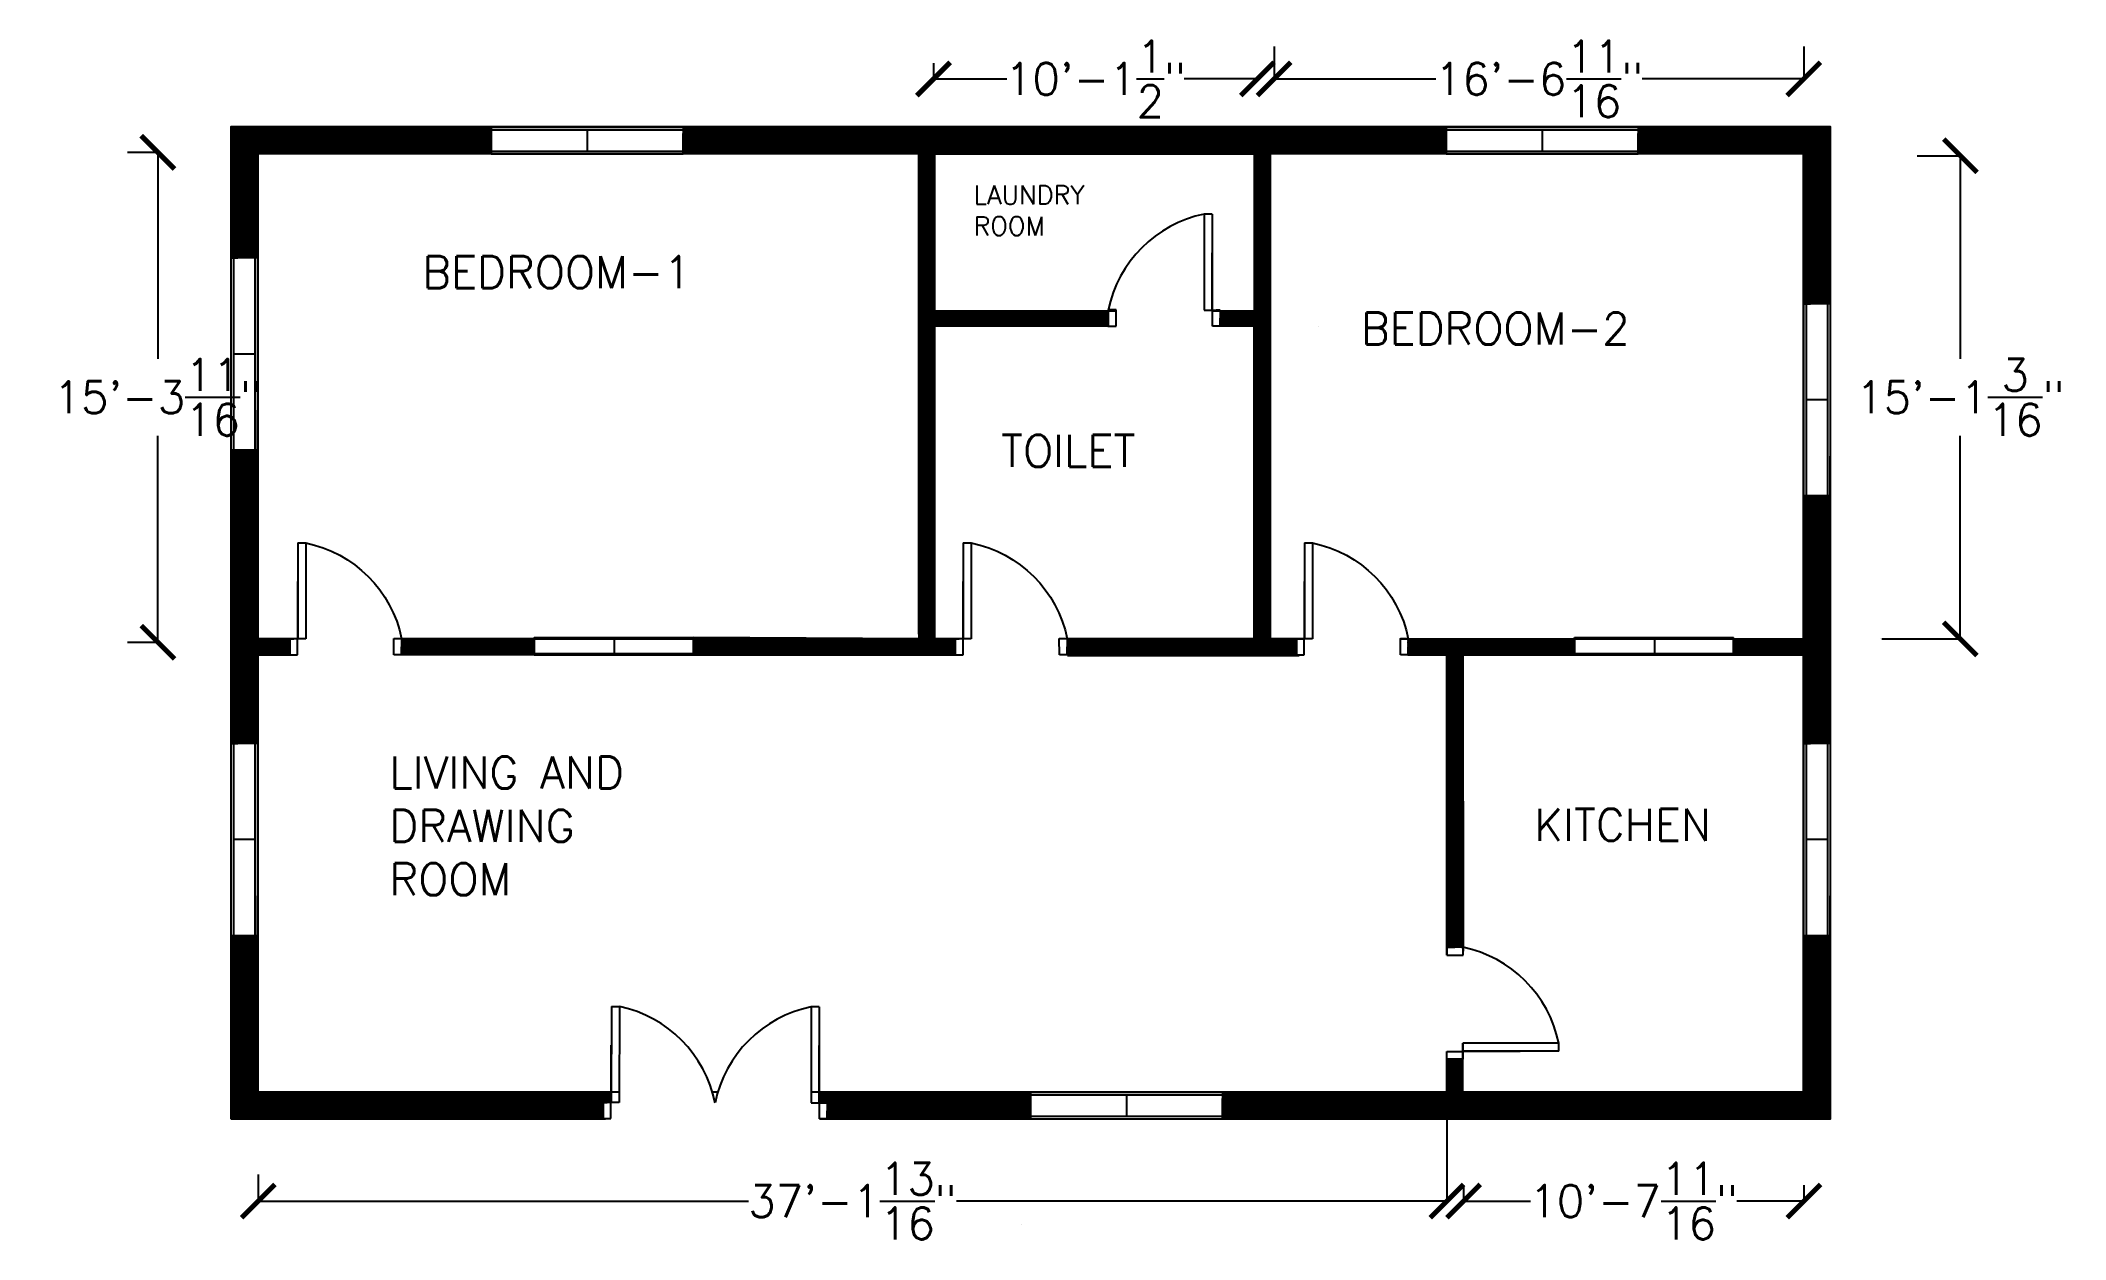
# Model space of a CAD drawing. Header units: inches. Extents: x -631 to 128, y -22 to 428.
import ezdxf

# ---------------------------------------------------------------- set-up
doc = ezdxf.new("R2010")
doc.units = ezdxf.units.IN
doc.header["$MEASUREMENT"] = 0
for name, color, linetype in [('dimensions', 1, 'Continuous'), ('doors', 210, 'Continuous'), ('hatches', 102, 'Continuous'), ('text', 9, 'Continuous'), ('windows', 40, 'Continuous')]:
    doc.layers.add(name, color=color, linetype=linetype)
doc.styles.get("Standard").update_dxf_attribs({"font": 'simplex.shx', "height": 12})
doc.dimstyles.new('Dim', dxfattribs={"dimscale": 5, "dimtxt": 0.18, "dimasz": 2.5, "dimexe": 0.18, "dimexo": 0.0625, "dimgap": 0.09, "dimtad": 0, "dimtih": 1, "dimtoh": 1, "dimdec": 4, "dimzin": 0, "dimdsep": 46, "dimlunit": 4, "dimtxsty": 'Standard', "dimblk": 'ARCHTICK', "dimcen": 0.09, "dimadec": 0, "dimazin": 0, "dimtfac": 1, "dimtdec": 4, "dimtofl": 0, "dimtmove": 0, "dimatfit": 3, "dimfxl": 1, "dimtolj": 1, "dimtzin": 0, "dimarcsym": 0})
pattern_1 = [(45, (-464.04837, -43.54593), (-0.088388348, 0.088388348), [])]

# ---------------------------------------------------------------- blocks, each defined once
blk = doc.blocks.new('door1')
at = {"layer": 'doors'}
for p, q in [((34.53, 42.01), (34.53, 6.01)), ((37.53, 42.01), (34.53, 42.01)), ((37.53, 42.01), (37.53, 6.01)), ((37.53, 6.01), (37.53, 27.52)), ((-4.47, 0.01), (-4.47, 0.01)), ((-1.48, 6.01), (-1.5, 0.01)), ((-1.5, 0.01), (-1.49, 3.01)), ((-1.49, 3.01), (-1.5, 0.01)), ((-1.5, 0.01), (1.5, -0.01)), ((1.52, 6.16), (-1.48, 6.17)), ((-1.47, 6.01), (-1.47, 0.01)), ((-1.47, 0.01), (-1.47, 3.01)), ((-1.47, 3.01), (-1.47, 0.01)), ((1.5, -0.01), (1.52, 6.16)), ((34.53, 6.01), (37.53, 6.01)), ((37.53, 6.01), (40.53, 6.01)), ((37.64, 0.01), (37.64, 6.01)), ((40.53, 0.01), (37.64, 0.01)), ((40.53, 6.01), (39.03, 6.01)), ((39.03, 6.01), (39.78, 6.01)), ((40.53, 6.01), (40.53, 0.01)), ((40.53, 6.01), (40.53, 0.01)), ((40.53, 0.01), (40.53, 3.01)), ((1.5, -0.01), (1.5, -0.01))]:
    blk.add_line(p, q, dxfattribs=at)
blk.add_arc((43.8, -3.27), 46.21, 101.5768, 168.4232, dxfattribs=at)
blk = doc.blocks.new('door2')
at = {"layer": 'doors'}
for p, q in [((0.28, 42), (0.14, 6)), ((0.28, 42), (3.28, 41.99)), ((3.28, 41.99), (3.14, 5.99)), ((75.14, 41.84), (75.14, 5.84)), ((78.14, 41.84), (75.14, 41.84)), ((78.14, 41.84), (78.14, 5.84)), ((0.14, 6), (0.23, 27.51)), ((78.14, 5.84), (78.14, 27.36)), ((-2.86, 6.01), (-2.88, 0.01)), ((-2.86, 6.01), (-2.88, 0.01)), ((-2.88, 0.01), (-2.87, 3.01)), ((-2.88, 0.01), (0, 0)), ((0.14, 6), (-2.86, 6.01)), ((-2.86, 6.01), (-1.36, 6.01)), ((-1.36, 6.01), (-2.11, 6.01)), ((0, 0), (0.02, 6)), ((3.14, 5.99), (0.14, 6)), ((75.14, 5.84), (78.14, 5.84)), ((78.14, 5.84), (81.14, 5.84)), ((78.26, -0.16), (78.26, 5.84)), ((81.14, 5.84), (79.64, 5.84)), ((79.64, 5.84), (80.39, 5.84)), ((81.14, 5.84), (81.14, -0.16)), ((81.14, 5.84), (81.14, -0.16)), ((81.14, -0.16), (81.14, 2.84)), ((81.14, -0.16), (78.26, -0.16))]:
    blk.add_line(p, q, dxfattribs=at)
for centre, start, end in [((-6.17, -3.25), 11.34861, 78.195), ((84.42, -3.43), 101.5768, 168.4232)]:
    blk.add_arc(centre, 46.21, start, end, dxfattribs=at)
blk = doc.blocks.new('window1')
at = {"layer": 'windows'}
for p, q in [((0, 6), (59.67, 6)), ((0, 5.46), (0, 6)), ((0, 5.46), (59.67, 5.46)), ((0, 5.46), (0, -0.54)), ((0, 5.46), (30, 5.46)), ((0, 0), (59.67, 0)), ((30, 5.46), (30, 5.46)), ((30, 5.46), (30, 0)), ((59.67, 5.46), (53.82, 5.46)), ((59.67, 5.46), (59.67, 6)), ((59.67, -0.54), (59.67, 5.46)), ((0, -0.54), (0, -0.54)), ((0, -0.54), (59.67, -0.54))]:
    blk.add_line(p, q, dxfattribs=at)
blk = doc.blocks.new('window2')
at = {"layer": 'windows'}
for p, q in [((0, 10), (72, 10)), ((0, 10), (0, 0)), ((0, 10), (36, 10)), ((0, 9), (72, 9)), ((36, 9), (36, 1)), ((67.1, 10), (57.1, 10)), ((72, 10), (67.1, 10)), ((72, 10), (72, 0)), ((72, 0), (72, 7.6)), ((0, 0), (0, 2.62)), ((0, 1), (72, 1)), ((0, 0), (72, 0))]:
    blk.add_line(p, q, dxfattribs=at)
blk = doc.blocks.new('_ArchTick')
at = {"color": 0, "linetype": 'ByBlock', "const_width": 0.15}
blk.add_lwpolyline([(-0.5, -0.5), (0.5, 0.5)], dxfattribs=at)
blk = doc.blocks.new('*D57')
at = {"layer": 'Defpoints', "color": 0}
for p in [(-296.08, 419.71), (-174.58, 413.54), (-174.58, 413.54)]:
    blk.add_point(p, dxfattribs=at)
at = {"layer": 'dimensions', "color": 0, "lineweight": -2}
for p, q in [((-296.08, 419.4), (-296.08, 412.64)), ((-296.08, 413.54), (-268.64, 413.54)), ((-174.58, 413.54), (-202.02, 413.54)), ((-174.58, 413.85), (-174.58, 414.44))]:
    blk.add_line(p, q, dxfattribs=at)
at = {"layer": 'dimensions', "color": 0, "lineweight": -2, "xscale": 12.5, "yscale": 12.5, "zscale": 12.5, "rotation": 180}
blk.add_blockref('_ArchTick', (-296.08, 413.54), dxfattribs=at)
at = {"layer": 'dimensions', "color": 0, "lineweight": -2, "xscale": 12.5, "yscale": 12.5, "zscale": 12.5}
blk.add_blockref('_ArchTick', (-174.58, 413.54), dxfattribs=at)
at = {"layer": 'dimensions', "color": 0, "insert": (-235.33, 413.54), "char_height": 12, "attachment_point": 5}
blk.add_mtext('\\A1;10\'-1{\\H1.000000x;\\S1/2;}"', dxfattribs=at)
blk = doc.blocks.new('*D58')
at = {"layer": 'Defpoints', "color": 0}
for p in [(-168.33, 425.96), (30.34, 425.96), (30.34, 413.54)]:
    blk.add_point(p, dxfattribs=at)
at = {"layer": 'dimensions', "color": 0, "lineweight": -2}
for p, q in [((-168.33, 425.65), (-168.33, 412.64)), ((30.34, 425.65), (30.34, 412.64)), ((-168.33, 413.54), (-107.73, 413.54)), ((30.34, 413.54), (-30.26, 413.54))]:
    blk.add_line(p, q, dxfattribs=at)
at = {"layer": 'dimensions', "color": 0, "lineweight": -2, "xscale": 12.5, "yscale": 12.5, "zscale": 12.5, "rotation": 180}
blk.add_blockref('_ArchTick', (-168.33, 413.54), dxfattribs=at)
at = {"layer": 'dimensions', "color": 0, "lineweight": -2, "xscale": 12.5, "yscale": 12.5, "zscale": 12.5}
blk.add_blockref('_ArchTick', (30.34, 413.54), dxfattribs=at)
at = {"layer": 'dimensions', "color": 0, "insert": (-68.99, 413.54), "char_height": 12, "attachment_point": 5}
blk.add_mtext('\\A1;16\'-6{\\H1.000000x;\\S11/16;}"', dxfattribs=at)
blk = doc.blocks.new('*D60')
at = {"layer": 'Defpoints', "color": 0}
for p in [(72.56, 384.73), (59.25, 203.56), (89.04, 203.56)]:
    blk.add_point(p, dxfattribs=at)
at = {"layer": 'dimensions', "color": 0, "lineweight": -2}
for p, q in [((72.87, 384.73), (89.94, 384.73)), ((89.04, 384.73), (89.04, 308.6)), ((89.04, 203.56), (89.04, 279.7)), ((59.56, 203.56), (89.94, 203.56))]:
    blk.add_line(p, q, dxfattribs=at)
at = {"layer": 'dimensions', "color": 0, "lineweight": -2, "xscale": 12.5, "yscale": 12.5, "zscale": 12.5}
for p, rotation in [((89.04, 384.73), 90), ((89.04, 203.56), 270)]:
    blk.add_blockref('_ArchTick', p, dxfattribs=dict(at, rotation=rotation))
at = {"layer": 'dimensions', "color": 0, "insert": (89.04, 294.15), "char_height": 12, "attachment_point": 5}
blk.add_mtext('\\A1;15\'-1{\\H1.000000x;\\S3/16;}"', dxfattribs=at)
blk = doc.blocks.new('*D61')
at = {"layer": 'Defpoints', "color": 0}
for p in [(-103.57, 23.57), (-549.4, 3.05), (-103.57, -7.24)]:
    blk.add_point(p, dxfattribs=at)
at = {"layer": 'text', "color": 0, "lineweight": -2}
for p, q in [((-103.57, 23.26), (-103.57, -8.14)), ((-549.4, 2.73), (-549.4, -8.14)), ((-549.4, -7.24), (-365.5, -7.24)), ((-103.57, -7.24), (-287.46, -7.24))]:
    blk.add_line(p, q, dxfattribs=at)
at = {"layer": 'text', "color": 0, "lineweight": -2, "xscale": 12.5, "yscale": 12.5, "zscale": 12.5, "rotation": 180}
blk.add_blockref('_ArchTick', (-549.4, -7.24), dxfattribs=at)
at = {"layer": 'text', "color": 0, "lineweight": -2, "xscale": 12.5, "yscale": 12.5, "zscale": 12.5}
blk.add_blockref('_ArchTick', (-103.57, -7.24), dxfattribs=at)
at = {"layer": 'text', "color": 0, "insert": (-326.48, -7.24), "char_height": 12, "attachment_point": 5}
blk.add_mtext('\\A1;37\'-1{\\H1.000000x;\\S13/16;}"', dxfattribs=at)
blk = doc.blocks.new('*D59')
at = {"layer": 'Defpoints', "color": 0}
for p in [(-97.32, -0.99), (30.34, -0.99), (30.34, -7.24)]:
    blk.add_point(p, dxfattribs=at)
at = {"layer": 'text', "color": 0, "lineweight": -2}
for p, q in [((-97.32, -1.31), (-97.32, -8.14)), ((-97.32, -7.24), (-72.22, -7.24)), ((30.34, -7.24), (5.25, -7.24)), ((30.34, -1.31), (30.34, -8.14))]:
    blk.add_line(p, q, dxfattribs=at)
at = {"layer": 'text', "color": 0, "lineweight": -2, "xscale": 12.5, "yscale": 12.5, "zscale": 12.5, "rotation": 180}
blk.add_blockref('_ArchTick', (-97.32, -7.24), dxfattribs=at)
at = {"layer": 'text', "color": 0, "lineweight": -2, "xscale": 12.5, "yscale": 12.5, "zscale": 12.5}
blk.add_blockref('_ArchTick', (30.34, -7.24), dxfattribs=at)
at = {"layer": 'text', "color": 0, "insert": (-33.49, -7.24), "char_height": 12, "attachment_point": 5}
blk.add_mtext('\\A1;10\'-7{\\H1.000000x;\\S11/16;}"', dxfattribs=at)
blk = doc.blocks.new('*D62')
at = {"layer": 'Defpoints', "color": 0}
for p in [(-598.71, 386.02), (-598.71, 202.31), (-587.06, 202.31)]:
    blk.add_point(p, dxfattribs=at)
at = {"layer": 'text', "color": 0, "lineweight": -2}
for p, q in [((-598.4, 386.02), (-586.16, 386.02)), ((-587.06, 386.02), (-587.06, 308.61)), ((-587.06, 202.31), (-587.06, 279.71)), ((-598.4, 202.31), (-586.16, 202.31))]:
    blk.add_line(p, q, dxfattribs=at)
at = {"layer": 'text', "color": 0, "lineweight": -2, "xscale": 12.5, "yscale": 12.5, "zscale": 12.5}
for p, rotation in [((-587.06, 386.02), 90), ((-587.06, 202.31), 270)]:
    blk.add_blockref('_ArchTick', p, dxfattribs=dict(at, rotation=rotation))
at = {"layer": 'text', "color": 0, "insert": (-587.06, 294.16), "char_height": 12, "attachment_point": 5}
blk.add_mtext('\\A1;15\'-3{\\H1.000000x;\\S11/16;}"', dxfattribs=at)

msp = doc.modelspace()

# ---------------------------------------------------------------- hatches: boundary and pattern name
at = {"layer": 'hatches'}
h = msp.add_hatch(dxfattribs=at)
h.set_pattern_fill('ANSI31', color=3, style=0)
h.set_pattern_definition(pattern_1)
h.paths.add_polyline_path([(-549.54756, 385.46099), (-462.00515, 385.46099), (-462.00515, 395.57329), (-559.65986, 395.57329), (-559.65986, 346.38751), (-549.54756, 346.38751)])
h = msp.add_hatch(dxfattribs=at)
h.set_pattern_fill('ANSI31', color=3, style=0)
h.set_pattern_definition(pattern_1)
h.paths.add_polyline_path([(-103.80633, 395.57329), (-175.77294, 395.57329), (-295.77294, 395.57329), (-390.00515, 395.57329), (-390.00515, 385.46099), (-301.63113, 385.46099), (-301.63113, 203.56265), (-386.17187, 203.56265), (-386.17187, 197.56265), (-287.92348, 197.56265), (-287.92348, 203.56265), (-295.77294, 203.56265), (-295.77294, 207.09832), (-295.77294, 385.46099), (-175.77294, 385.46099), (-175.77294, 320.82107), (-169.79456, 320.82107), (-169.79456, 385.46099), (-103.80633, 385.46099)])
h = msp.add_hatch(dxfattribs=at)
h.set_pattern_fill('ANSI31', color=3, style=0)
h.set_pattern_definition(pattern_1)
h.paths.add_polyline_path([(40.34014, 395.57329), (-31.80633, 395.57329), (-31.80633, 385.46099), (30.22784, 385.46099), (30.22784, 329.16744), (40.34014, 329.16744)])
h = msp.add_hatch(dxfattribs=at)
h.set_pattern_fill('ANSI31', color=3, style=0)
h.set_pattern_definition(pattern_1)
h.paths.add_polyline_path([(-230.58641, 326.60403), (-295.77294, 326.60403), (-295.77294, 320.82136), (-230.60939, 320.83302)])
h = msp.add_hatch(dxfattribs=at)
h.set_pattern_fill('ANSI31', color=3, style=0)
h.set_pattern_definition(pattern_1)
h.paths.add_polyline_path([(-169.79456, 320.82107), (-175.77294, 320.82107), (-175.77294, 203.56265), (-245.92152, 203.56265), (-245.89651, 197.28336), (-175.77294, 197.56265), (-160.19947, 197.56265), (-160.19947, 203.56265), (-169.79456, 203.56265)])
h = msp.add_hatch(dxfattribs=at)
h.set_pattern_fill('ANSI31', color=3, style=0)
h.set_pattern_definition(pattern_1)
h.paths.add_polyline_path([(-175.77294, 326.60403), (-188.58358, 326.60403), (-188.58358, 320.82107), (-175.77294, 320.82107)])
h = msp.add_hatch(dxfattribs=at)
h.set_pattern_fill('ANSI31', color=3, style=0)
h.set_pattern_definition(pattern_1)
h.paths.add_polyline_path([(-549.54756, 274.38751), (-559.65986, 274.38751), (-559.65986, 164.27886), (-549.54756, 164.27886), (-549.54756, 197.56265), (-537.5888, 197.56265), (-537.5888, 203.56265), (-549.54756, 203.56265)])
h = msp.add_hatch(dxfattribs=at)
h.set_pattern_fill('ANSI31', color=3, style=0)
h.set_pattern_definition(pattern_1)
h.paths.add_polyline_path([(40.34014, 257.16744), (30.22784, 257.16744), (30.22784, 203.56265), (4.01066, 203.56265), (4.01066, 197.56265), (30.22784, 197.56265), (30.22784, 164.27886), (40.34014, 164.27886)])
h = msp.add_hatch(dxfattribs=at)
h.set_pattern_fill('ANSI31', color=3, style=0)
h.set_pattern_definition(pattern_1)
h.paths.add_polyline_path([(-445.84261, 203.56265), (-495.58684, 203.56265), (-495.56299, 197.57454), (-445.84261, 197.56265)])
h = msp.add_hatch(dxfattribs=at)
h.set_pattern_fill('ANSI31', color=3, style=0)
h.set_pattern_definition(pattern_1)
h.paths.add_polyline_path([(-97.56648, 197.56265), (-55.66008, 197.56265), (-55.66008, 203.56265), (-118.19751, 203.56265), (-118.17366, 197.57453), (-103.56648, 197.56265), (-103.56648, 87.95519), (-97.56648, 87.93129)])
h = msp.add_hatch(dxfattribs=at)
h.set_pattern_fill('ANSI31', color=3, style=0)
h.set_pattern_definition(pattern_1)
h.paths.add_polyline_path([(-549.54756, 92.27886), (-559.65986, 92.27886), (-559.65986, 23.57329), (-420.06351, 23.57329), (-420.03895, 29.74055), (-417.03898, 29.7286), (-417.02321, 33.68559), (-549.54756, 33.68559)])
h = msp.add_hatch(dxfattribs=at)
h.set_pattern_fill('ANSI31', color=3, style=0)
h.set_pattern_definition(pattern_1)
h.paths.add_polyline_path([(40.34014, 92.27886), (30.22784, 92.27886), (30.22784, 33.68559), (-97.56648, 33.68559), (-97.56648, 45.92933), (-103.56648, 45.92933), (-103.56648, 33.68559), (-187.65986, 33.68559), (-187.65986, 23.57329), (40.34014, 23.57329)])
h = msp.add_hatch(dxfattribs=at)
h.set_pattern_fill('ANSI31', color=3, style=0)
h.set_pattern_definition(pattern_1)
h.paths.add_polyline_path([(-259.65986, 33.68559), (-339.03737, 33.68559), (-339.03737, 29.57326), (-336.03737, 29.57326), (-336.03737, 23.57329), (-259.65986, 23.57329)])

# ---------------------------------------------------------------- linework, layer by layer
for p, q in [((-175.77294, 395.57329), (-295.77294, 395.57329)), ((-175.77294, 395.57329), (-295.77294, 395.57329)), ((40.34014, 395.57329), (-175.77294, 395.57329)), ((-301.63113, 385.46099), (-301.63113, 203.56265)), ((-295.77294, 385.46099), (-295.77294, 207.09832)), ((-295.77294, 385.46099), (-295.77294, 385.46099)), ((-295.77294, 385.46099), (-295.77294, 385.46099)), ((-175.77294, 385.46099), (-175.77294, 203.56265)), ((-175.77294, 385.46099), (-175.77294, 385.46099)), ((-169.79456, 385.46099), (-169.79456, 203.56265)), ((-297.37212, 320.82107), (-295.77294, 320.82107)), ((-295.77294, 326.60403), (-227.58638, 326.60403)), ((-191.46782, 326.60403), (-175.77294, 326.60403)), ((-151.70413, 320.82107), (-151.70413, 320.82107)), ((-295.77294, 207.09832), (-295.77294, 203.56265)), ((-534.70457, 203.56265), (-549.54756, 203.56265)), ((-549.54756, 197.56265), (-549.54756, 197.56265)), ((-549.54756, 197.56265), (-549.54756, 192.2485)), ((-301.63113, 203.56265), (-498.58687, 203.56265)), ((-386.17187, 197.56265), (-445.84261, 197.56265)), ((-285.03925, 203.56265), (-295.77294, 203.56265)), ((-175.77294, 203.56265), (-248.92155, 203.56265)), ((-169.79456, 203.56265), (-157.31523, 203.56265)), ((-121.19753, 203.56265), (30.22784, 203.56265)), ((-103.56648, 84.95517), (-103.56648, 197.56265)), ((-97.56648, 197.56265), (30.22784, 197.56265)), ((-97.56648, 87.47155), (-97.56648, 197.56265)), ((59.252, 203.56265), (59.252, 203.56265)), ((-103.56648, 33.68559), (-103.56648, 48.82173)), ((-97.56648, 33.68559), (-97.56648, 51.9375)), ((40.34014, 23.57329), (-103.56648, 23.57329))]:
    msp.add_line(p, q)
for points in [[(-338.92161, 23.57329), (40.34014, 23.57329), (40.34014, 395.57329), (-559.65986, 395.57329), (-559.65986, 23.57329)], [(-301.63113, 385.46099), (-549.54756, 385.46099), (-549.54756, 203.56265)], [(-175.77294, 385.46099), (-295.77294, 385.46099)], [(30.22784, 203.56265), (30.22784, 385.46099), (-169.79456, 385.46099)], [(-549.54756, 197.56265), (-549.54756, 33.68559), (-414.02319, 33.68559)], [(-97.56648, 33.68559), (30.22784, 33.68559), (30.22784, 197.56265)], [(-379.06281, 33.68559), (-376.99623, 33.68559)], [(-342.03737, 33.68559), (-103.56648, 33.68559)]]:
    msp.add_lwpolyline(points)
at = {"layer": 'dimensions', "color": 0}
for p, q in [((-390.00515, 395.46099), (-262.10376, 395.46099)), ((-103.80633, 395.46099), (-262.10376, 395.46099)), ((-301.63113, 385.46099), (-390.00515, 386.46099)), ((-301.63113, 381.85337), (-301.63113, 385.46099)), ((-301.63113, 205.33048), (-301.63113, 383.65718)), ((-295.77294, 385.46099), (-175.77294, 385.46099)), ((-295.77294, 385.46099), (-295.77294, 326.60403)), ((-175.77294, 385.46099), (-175.77294, 326.60403)), ((-169.79456, 385.46099), (-103.80633, 386.46099)), ((-169.79456, 203.57455), (-169.79456, 385.46099)), ((-230.58358, 320.83303), (-297.37212, 320.82107)), ((-297.37212, 320.82107), (-295.77294, 320.82107)), ((-295.77294, 203.56265), (-295.77294, 320.82107)), ((-175.77294, 326.60403), (-175.77294, 326.60403)), ((-175.77294, 203.56265), (-175.77294, 320.82107)), ((-175.77294, 320.82107), (-175.77294, 320.82107)), ((-301.63113, 203.56265), (-386.17187, 204.10117)), ((-386.17187, 197.56265), (-285.03925, 197.56265)), ((-310.61811, 203.56265), (-301.63113, 203.56265)), ((-287.92348, 203.56265), (-295.77294, 203.56265)), ((-245.92222, 203.73667), (-175.77294, 203.56265)), ((-159.24901, 203.57455), (-169.79456, 203.57455)), ((-245.89651, 197.28336), (-158.98821, 197.28336))]:
    msp.add_line(p, q, dxfattribs=at)
at = {"layer": 'hatches', "color": 0}
for p, q in [((-301.63113, 378.24574), (-301.63113, 385.46099)), ((-175.77294, 320.82107), (-188.58358, 320.82107)), ((-386.17187, 197.56265), (-287.99361, 197.56265)), ((-245.74398, 197.56265), (-160.19947, 197.56265)), ((-169.79456, 203.56265), (-159.56996, 203.56265)), ((-103.56648, 197.56265), (-118.19947, 197.57455)), ((-118.02228, 197.5744), (-103.56648, 197.56265)), ((-103.56648, 197.56265), (-103.55459, 87.92933)), ((-55.66008, 197.56265), (-97.56648, 197.56265)), ((-97.56648, 197.56265), (-97.39246, 87.9306)), ((-103.55459, 87.92933), (-103.55448, 87.95514)), ((-97.39246, 87.9306), (-97.39246, 86.43061)), ((-263.18931, -16.10625), (-263.18931, -16.10625))]:
    msp.add_line(p, q, dxfattribs=at)
at = {"layer": 'windows', "color": 0}
for p, q in [((-549.54756, 197.56265), (-537.5888, 197.56265)), ((-445.84261, 197.56265), (-495.5888, 197.57455)), ((-386.17187, 197.56265), (-287.04848, 197.56265)), ((-175.77294, 197.56265), (-245.89651, 197.28336)), ((-175.77294, 197.56265), (-160.19947, 197.56265)), ((-118.19947, 197.57455), (-103.56648, 197.56265)), ((-559.65986, 23.57329), (-419.10439, 23.57329))]:
    msp.add_line(p, q, dxfattribs=at)

# ---------------------------------------------------------------- block references
at = {"layer": 'windows'}
for name, p in [('window2', (-462.00515, 385.46099)), ('window2', (-103.80633, 385.46099)), ('door1', (-229.1094, 320.8271)), ('window1', (-445.84261, 198.10117)), ('window1', (-55.66008, 198.10117)), ('door2', (-417.17864, 23.72911)), ('window2', (-259.65986, 23.57329))]:
    msp.add_blockref(name, p, dxfattribs=at)
at = {"layer": 'windows', "rotation": 270}
for name, p in [('window2', (-559.65986, 346.38751)), ('window2', (30.22784, 329.16744)), ('window2', (-559.65986, 164.27886)), ('window2', (30.22784, 164.27886)), ('door1', (-103.56051, 86.45515))]:
    msp.add_blockref(name, p, dxfattribs=at)
at = {"layer": 'windows', "xscale": -1}
for p in [(-497.06298, 197.56862), (-247.39766, 197.56862), (-119.47319, 197.56862)]:
    msp.add_blockref('door1', p, dxfattribs=at)

# ---------------------------------------------------------------- texts
at = {"layer": 'dimensions', "color": 1}
msp.add_text('BEDROOM-1', height=12, dxfattribs=at).set_placement((-487.84934, 335.10493))
at = {"layer": 'dimensions', "color": 1, "attachment_point": 1}
for s, insert, char_height, width in [('LAUNDRY ROOM', (-281.10224, 373.54776), 7, 60.8755382), ('BEDROOM-2', (-135.80497, 325.92455), 12, 109.1165276), ('TOILET', (-270.76489, 280.02267), 12, 28.1405786), ('LIVING AND DRAWING ROOM', (-500.17856, 159.42259), 12, 127.6873301), ('KITCHEN', (-70.77842, 139.87545), 12, 83.4086599)]:
    msp.add_mtext(s, dxfattribs=dict(at, insert=insert, char_height=char_height, width=width))

# ---------------------------------------------------------------- dimensions: what is measured, and where the dimension line sits
at = {"layer": 'dimensions', "color": 1}
for base, p1, p2, picture, middle in [((-174.57588, 413.53546), (-296.08479, 419.70824), (-174.57588, 413.53546), '*D57', (-235.33034, 413.53546)), ((30.34169, 413.53546), (-168.32588, 425.95824), (30.34169, 425.95824), '*D58', (-68.9921, 413.53546))]:
    dim = msp.add_linear_dim(base=base, p1=p1, p2=p2, dimstyle='Dim', dxfattribs=at)
    dim.commit()
    dim.dimension.update_dxf_attribs({"geometry": picture, "text_midpoint": middle})
dim = msp.add_linear_dim(base=(89.03667, 203.56265), p1=(72.56089, 384.72914), p2=(59.252, 203.56265), angle=90, dimstyle='Dim', dxfattribs=at)
dim.commit()
dim.dimension.update_dxf_attribs({"geometry": '*D60', "text_midpoint": (89.03667, 294.14589)})
at = {"layer": 'text', "color": 1}
dim = msp.add_linear_dim(base=(-587.05712, 202.30848), p1=(-598.71146, 386.02036), p2=(-598.71146, 202.30848), angle=90, dimstyle='Dim', dxfattribs=at)
dim.commit()
dim.dimension.update_dxf_attribs({"geometry": '*D62', "text_midpoint": (-587.05712, 294.16442)})
for base, p1, p2, picture, middle in [((-103.56648, -7.24252), (-549.39998, 3.04545), (-103.56648, 23.57329), '*D61', (-326.48323, -7.24252)), ((30.34169, -7.24252), (-97.31648, -0.99252), (30.34169, -0.99252), '*D59', (-33.4874, -7.24252))]:
    dim = msp.add_linear_dim(base=base, p1=p1, p2=p2, dimstyle='Dim', dxfattribs=at)
    dim.commit()
    dim.dimension.update_dxf_attribs({"geometry": picture, "text_midpoint": middle})

doc.saveas('drawing.dxf')
